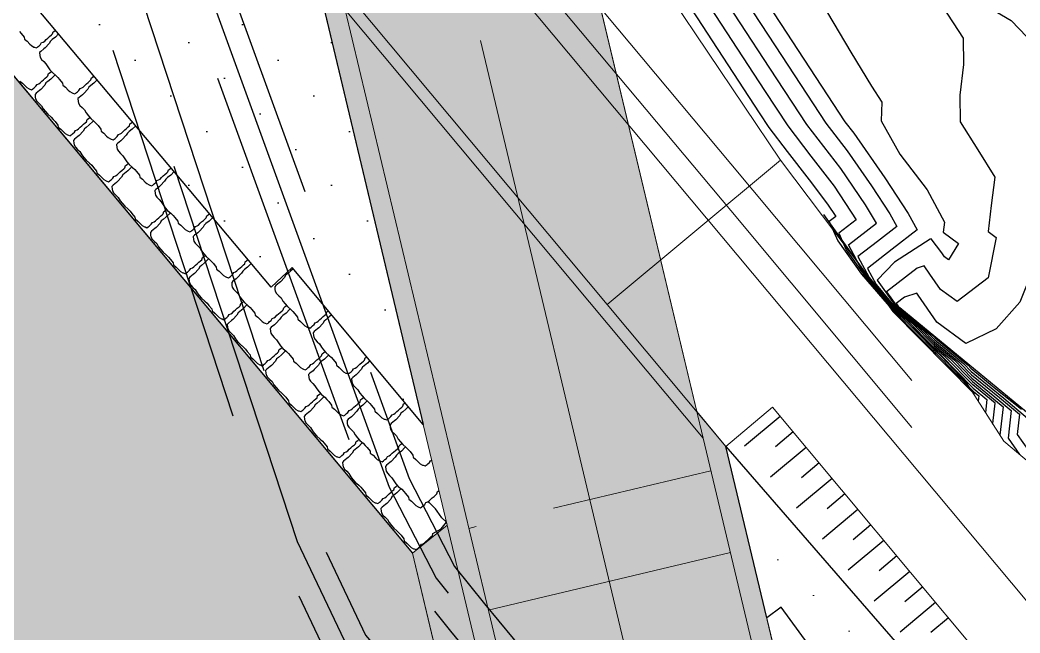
# Model space of a CAD drawing. Extents: x -367 to 63045, y 275 to 109039.
# Drawn here: x 62264.05 to 62288.81, y 108392.58 to 108407.77 of the extents above; entities that cross this region are included whole.
import ezdxf

# ---------------------------------------------------------------- set-up
doc = ezdxf.new("R2010")
doc.units = 0
doc.header["$LTSCALE"] = 25.401856
doc.header["$MEASUREMENT"] = 0
for name, pattern in [('ACAD_ISO04W100', [30, 24, -3, 0, -3]), ('DOT', [0.55, 0.3, -0.25]), ('NASCOSTA', [9.525, 6.35, -3.175]), ('TRATTEGGIATA', [19.05, 12.7, -6.35]), ('TRATTEGGIATA2', [0.375, 0.25, -0.125]), ('TRATTOPUNTO2', [12.7, 6.35, -3.175, 0, -3.175])]:
    doc.linetypes.add(name, pattern=pattern)
for name, color, linetype in [('colore lago', 131, 'Continuous'), ('Conduite 1000', 170, 'Continuous'), ('curve livello 5m', 7, 'Continuous'), ('Limite fiume', 6, 'Continuous'), ('LIN010CO', 2, 'Continuous'), ('LIN010TR', 2, 'NASCOSTA'), ('LIN018CO', 6, 'Continuous'), ('LIN018TR', 6, 'NASCOSTA'), ('LIN025CO', 7, 'Continuous'), ('LINCOLO-ROSSO-025', 10, 'Continuous'), ('pendenze', 2, 'Continuous'), ('Per+Mod Surf', 7, 'Continuous'), ('sezioni', 7, 'Continuous'), ('TalusHautBas', 7, 'Continuous'), ('TRATTCOLO-30', 253, 'Continuous'), ('TRATTCOLO-32', 255, 'Continuous')]:
    doc.layers.add(name, color=color, linetype=linetype)
doc.layers.add('Colori bordi', color=5, linetype='Continuous', plot=False)
doc.layers.add('no_plot', color=5, linetype='Continuous', plot=False)
pattern_1 = [(314.9999663, (170922.6624, 46313.891), (1.325825475, 0.441940959), [0, -1.25])]

# ---------------------------------------------------------------- blocks, each defined once
blk = doc.blocks.new('CONTORNO')
at = {"layer": 'Colori bordi', "lineweight": 0, "ltscale": 2, "flags": 128}
for points in [[(-22.578, 81.44), (16.586, -82.868), (15.866, -82.007), (19.27, -96.287), (18.407, -96.98), (19.153, -100.108)], [(28.44, -103.877), (26.165, -94.334), (26.165, -94.334), (25.446, -93.474), (-6.877, 42.135)]]:
    blk.add_lwpolyline(points, dxfattribs=at)

msp = doc.modelspace()

# ---------------------------------------------------------------- hatches: boundary and pattern name
at = {"layer": 'colore lago', "linetype": 'Continuous', "lineweight": 0}
msp.add_hatch(color=256, dxfattribs=at).paths.add_polyline_path([(62336.92323, 108293.04813), (62333.90524, 108303.27811), (62333.50124, 108310.92212), (62334.36424, 108318.97013), (62332.61625, 108325.87713), (62326.06826, 108334.70213), (62319.40526, 108340.13313), (62316.61826, 108344.33414), (62312.52126, 108349.63313), (62306.31327, 108355.78014), (62304.17027, 108355.55414), (62302.59827, 108357.25814), (62302.86027, 108361.51714), (62293.86072, 108373.91181), (62285.29071, 108385.71488), (62282.40962, 108385.02816), (62274.51151, 108391.43158), (62273.76615, 108394.55875), (62260.40498, 108410.55144), (62260.52889, 108410.65209), (62260.3153, 108410.90117), (62255.5903, 108416.41117), (62250.33131, 108421.94018), (62241.24231, 108431.17917), (62234.98331, 108437.62619), (62227.60532, 108445.26418), (62220.97633, 108452.32219), (62211.76733, 108462.6542), (62208.62233, 108466.7012), (62197.58734, 108482.1832), (62191.89137, 108491.3199), (62191.43882, 108491.03891), (62186.59769, 108488.03303), (62181.27969, 108484.73108), (62168.59034, 108476.85222), (62174.6282, 108467.19098), (62189.12332, 108443.99721), (62186.69934, 108442.47111), (62188.56332, 108439.28421), (62189.55032, 108437.2682), (62191.19031, 108432.91621), (62192.78731, 108428.64721), (62194.52631, 108424.4992), (62197.2043, 108419.1592), (62200.2003, 108414.07821), (62204.1643, 108407.81121), (62206.6852, 108403.75234), (62207.99329, 108401.6462), (62212.81229, 108394.01118), (62216.40901, 108388.33722), (62217.92529, 108388.60119), (62221.00729, 108386.75419), (62224.21728, 108383.37418), (62224.25628, 108374.64619), (62231.54027, 108364.01618), (62237.33527, 108356.54217), (62246.91026, 108344.37718), (62258.01525, 108328.60216), (62257.89824, 108328.25189), (62266.16024, 108316.11416), (62275.87224, 108302.28214), (62285.89723, 108284.80716), (62293.80836, 108270.24562), (62344.47634, 108270.24559), (62342.63322, 108276.55612), (62338.51123, 108287.84912)])
at = {"layer": 'LIN010CO', "linetype": 'Continuous', "lineweight": 0}
h = msp.add_hatch(dxfattribs=at)
h.set_pattern_fill('DOTS', color=256, scale=20, angle=-45.000034, style=0)
h.set_pattern_definition(pattern_1)
h.paths.add_polyline_path([(62293.8866, 108373.87615), (62294.74989, 108374.50297), (62294.36226, 108375.0659), (62294.97124, 108375.52722), (62287.60552, 108385.68906), (62288.17528, 108386.18233), (62282.90207, 108393.29149), (62282.52255, 108393.0156), (62281.52408, 108397.20465), (62296.55122, 108379.88712), (62296.74527, 108380.04923), (62302.195, 108373.52616), (62302.38904, 108373.68828), (62305.512, 108369.95025), (62305.07168, 108369.58238), (62313.72335, 108361.01655), (62312.72414, 108360.17064), (62313.20972, 108359.60155), (62302.86027, 108361.51714)])
at = {"layer": 'LINCOLO-ROSSO-025', "linetype": 'Continuous', "lineweight": 0}
h = msp.add_hatch(color=256, dxfattribs=at)
h.dxf.hatch_style = 1
h.paths.add_polyline_path([(62281.52404, 108397.20468), (62280.80485, 108398.06552), (62280.65178, 108398.70771), (62277.65571, 108397.99359), (62280.34758, 108386.69997), (62282.40959, 108385.02818), (62285.29068, 108385.7149), (62283.79853, 108387.66216)])
h.paths.add_polyline_path([(62277.65571, 108397.99359), (62274.17327, 108397.16354), (62274.62875, 108395.2526), (62273.76611, 108394.55877), (62274.51148, 108391.43161), (62280.34758, 108386.69997)])
at = {"layer": 'pendenze', "linetype": 'Continuous'}
h = msp.add_hatch(dxfattribs=at)
h.set_pattern_fill('DOTS', color=256, scale=20, angle=-45.000034, style=0)
h.set_pattern_definition(pattern_1)
h.paths.add_polyline_path([(62270.78439, 108401.63765), (62270.26899, 108401.14956), (62261.49092, 108411.60914), (62262.1863, 108412.20116), (62260.11025, 108414.83676), (62259.37445, 108414.21034), (62258.6523, 108414.91516), (62263.17076, 108418.7048), (62269.83927, 108411.11031), (62271.22529, 108409.53183), (62274.03399, 108397.74803)])
at = {"layer": 'TRATTCOLO-30', "linetype": 'Continuous', "lineweight": 0}
h = msp.add_hatch(color=256, dxfattribs=at)
h.dxf.hatch_style = 1
h.paths.add_polyline_path([(62267.86669, 108439.06309), (62264.87062, 108438.34897), (62271.94444, 108408.67102), (62271.22525, 108409.53186), (62274.17327, 108397.16354), (62277.65571, 108397.99359)])
h.paths.add_polyline_path([(62270.86276, 108439.77721), (62267.86669, 108439.06309), (62277.65571, 108397.99359), (62280.65178, 108398.70771)])

# ---------------------------------------------------------------- linework, layer by layer
at = {"layer": 'Colori bordi', "linetype": 'Continuous', "lineweight": 0, "flags": 128}
msp.add_lwpolyline([(62274.51151, 108391.43158), (62273.76615, 108394.55875), (62260.40498, 108410.55144), (62260.52889, 108410.65209), (62260.3153, 108410.90117), (62255.5903, 108416.41117), (62250.33131, 108421.94018), (62241.24231, 108431.17917), (62234.98331, 108437.62619), (62227.60532, 108445.26418), (62220.97633, 108452.32219), (62211.76733, 108462.6542), (62208.62233, 108466.7012), (62197.58734, 108482.1832)], dxfattribs=at)
at = {"layer": 'Conduite 1000', "linetype": 'TRATTEGGIATA2', "ltscale": 1.5, "flags": 128}
for points, elevation in [([(62251.95946, 108435.53684), (62257.4907, 108429.58396), (62263.07437, 108424.05841), (62264.02223, 108422.78383), (62264.81419, 108421.02543), (62266.05072, 108417.42945), (62273.68149, 108396.40989), (62274.80459, 108394.23107), (62275.54754, 108393.3015), (62285.15483, 108381.73258), (62287.02351, 108379.45941), (62288.3225, 108377.94112), (62288.51647, 108377.71842), (62290.86799, 108375.02093), (62291.05237, 108374.80341), (62292.10461, 108373.56749), (62292.17715, 108373.4816), (62295.67762, 108369.23307), (62299.92524, 108364.06733), (62304.18014, 108358.89406), (62309.20658, 108352.82374), (62314.23312, 108346.7533), (62319.36916, 108340.58435), (62324.5069, 108334.41528), (62329.22024, 108328.76836), (62333.93474, 108323.12195), (62354.72119, 108298.35522), (62356.13646, 108296.63077), (62357.41948, 108295.16879), (62358.1715, 108294.23255), (62359.12181, 108293.10567), (62359.46553, 108292.72139), (62364.09006, 108286.93347), (62371.40697, 108278.241), (62371.76234, 108277.14286), (62370.74431, 108276.81342), (62370.45345, 108277.71223), (62363.26266, 108286.25487), (62358.64817, 108292.03023), (62358.31389, 108292.40394), (62357.34529, 108293.55252), (62356.59987, 108294.48054), (62355.32057, 108295.93828), (62353.89782, 108297.67185), (62333.11428, 108322.43512), (62328.39878, 108328.08271), (62323.68507, 108333.73008), (62318.54685, 108339.89972), (62313.40989, 108346.06977), (62308.38244, 108352.14133), (62303.35487, 108358.21301), (62299.09877, 108363.38775), (62294.85182, 108368.55267), (62291.35549, 108372.79617), (62291.28851, 108372.87547), (62290.2369, 108374.11066), (62290.05656, 108374.32342), (62287.70961, 108377.01565), (62287.51254, 108377.24192), (62286.20363, 108378.7718), (62284.32996, 108381.05104), (62274.71796, 108392.62562), (62273.90228, 108393.64619), (62272.69906, 108395.98046), (62265.04183, 108417.07289), (62263.81836, 108420.63092), (62263.09432, 108422.23852), (62262.26413, 108423.35486), (62256.72212, 108428.83919), (62251.1756, 108434.80851)], 279.04002), ([(62252.41321, 108431.84472), (62254.14115, 108430.06182), (62258.02784, 108426.06464), (62261.92291, 108422.06028), (62262.7758, 108420.95461), (62263.27823, 108419.7726), (62264.06082, 108417.4834), (62264.96708, 108414.69504), (62265.87182, 108411.91133), (62271.4111, 108395.0468), (62272.60671, 108392.52841), (62273.16639, 108391.87993), (62283.44518, 108379.71143), (62284.98426, 108377.84661), (62285.99854, 108376.72741), (62287.47736, 108375.21273), (62288.9777, 108373.67422), (62289.15044, 108373.48544), (62290.34883, 108372.2227), (62292.05886, 108370.14168), (62293.77573, 108368.05304), (62298.89739, 108361.89308), (62304.02188, 108355.73194), (62307.20367, 108351.89342), (62314.27247, 108343.36907), (62319.39961, 108337.2491), (62323.03994, 108332.90385), (62324.53695, 108331.11621), (62324.65013, 108330.97909), (62325.7453, 108329.67485), (62334.25039, 108319.52437), (62334.42615, 108319.3151), (62350.21247, 108300.51809), (62352.17408, 108298.15808), (62354.56962, 108295.25147), (62355.40394, 108294.28255), (62356.42608, 108293.00175), (62357.81361, 108291.33771), (62361.63176, 108286.69279), (62365.61676, 108281.91706), (62369.66666, 108277.06356), (62370.1606, 108275.60771), (62369.14733, 108275.26393), (62368.71742, 108276.53105), (62364.79521, 108281.23153), (62360.80768, 108286.01029), (62356.98941, 108290.65536), (62355.59692, 108292.32534), (62354.58008, 108293.5995), (62353.75126, 108294.56203), (62351.34979, 108297.47584), (62349.39134, 108299.83204), (62333.60679, 108318.62695), (62333.43063, 108318.83669), (62324.92551, 108328.98721), (62323.82779, 108330.29449), (62323.71416, 108330.43217), (62322.21974, 108332.21671), (62318.57941, 108336.56196), (62313.45054, 108342.68399), (62306.37988, 108351.21058), (62303.19867, 108355.04841), (62298.07463, 108361.209), (62292.95105, 108367.37127), (62291.23217, 108369.46236), (62289.5464, 108371.51386), (62288.36762, 108372.75592), (62288.19978, 108372.93934), (62286.71174, 108374.46524), (62285.21904, 108375.99415), (62284.17478, 108377.14643), (62282.62383, 108379.02563), (62272.35264, 108391.18512), (62271.70215, 108391.93883), (62270.41558, 108394.64883), (62264.85473, 108411.57901), (62263.94947, 108414.36431), (62263.04573, 108417.14495), (62262.27832, 108419.38975), (62261.84475, 108420.40974), (62261.11315, 108421.35819), (62257.26071, 108425.31871), (62253.3734, 108429.31652), (62251.64486, 108431.10005)], 277.83343)]:
    msp.add_lwpolyline(points, close=True, dxfattribs=dict(at, elevation=elevation))
at = {"layer": 'Conduite 1000', "linetype": 'TRATTOPUNTO2', "ltscale": 0.1, "flags": 128}
for points, elevation in [([(62251.56753, 108435.17267), (62257.10641, 108429.21158), (62262.66925, 108423.70664), (62263.55828, 108422.51117), (62264.31628, 108420.82817), (62265.54628, 108417.25117), (62273.19028, 108396.19517), (62274.35343, 108393.93863), (62275.13275, 108392.96356), (62284.7424, 108381.39181), (62286.61357, 108379.1156), (62287.91752, 108377.59152), (62288.11304, 108377.36704), (62290.46228, 108374.67217), (62290.64464, 108374.45703), (62291.69656, 108373.22148), (62291.76632, 108373.13888), (62295.26472, 108368.89287), (62299.512, 108363.72754), (62303.7675, 108358.55354), (62308.79451, 108352.48254), (62313.82151, 108346.41154), (62318.95801, 108340.24203), (62324.09598, 108334.07268), (62328.80951, 108328.42553), (62333.52451, 108322.77853), (62354.30951, 108298.01353), (62355.72851, 108296.28453), (62357.00968, 108294.82467), (62357.7584, 108293.89253), (62358.71785, 108292.7548), (62359.05685, 108292.37581), (62363.67636, 108286.59417), (62370.93021, 108277.97661), (62371.25333, 108276.97814)], 279.04002), ([(62252.02903, 108431.47238), (62253.75728, 108429.68917), (62257.64428, 108425.69167), (62261.51803, 108421.70923), (62262.31028, 108420.68217), (62262.77828, 108419.58117), (62263.55328, 108417.31417), (62264.45828, 108414.52967), (62265.36328, 108411.74517), (62270.91334, 108394.84782), (62272.15443, 108392.23362), (62272.75952, 108391.53252), (62283.03451, 108379.36853), (62284.57952, 108377.49652), (62285.60879, 108376.36078), (62287.09455, 108374.83898), (62288.58874, 108373.30678), (62288.75903, 108373.12068), (62289.94762, 108371.86828), (62291.64552, 108369.80202), (62293.36339, 108367.71216), (62298.48601, 108361.55104), (62303.61028, 108355.39017), (62306.79178, 108351.552), (62313.86151, 108343.02653), (62318.98951, 108336.90553), (62322.62984, 108332.56028), (62324.12555, 108330.77419), (62324.23896, 108330.63679), (62325.3354, 108329.33103), (62333.84051, 108319.18053), (62334.01647, 108318.97103), (62349.80191, 108300.17506), (62351.76193, 108297.81696), (62354.16044, 108294.90675), (62354.99201, 108293.94103), (62356.0115, 108292.66354), (62357.40151, 108290.99654), (62361.21972, 108286.35154), (62365.20599, 108281.5743), (62369.19204, 108276.7973), (62369.65397, 108275.43582)], 277.83343)]:
    msp.add_lwpolyline(points, dxfattribs=dict(at, elevation=elevation))
at = {"layer": 'curve livello 5m', "color": 2, "flags": 128}
msp.add_lwpolyline([(62281.83127, 108408.52875), (62282.74596, 108407.12558), (62284.00174, 108405.21118), (62284.52998, 108404.52201), (62285.12806, 108403.65913), (62285.58325, 108402.96617), (62285.75901, 108402.65101), (62285.75901, 108402.65101), (62285.27576, 108402.27687), (62284.79571, 108401.90393), (62284.79571, 108401.90393), (62285.075, 108401.39134), (62285.73658, 108400.58451), (62285.73658, 108400.58451), (62286.12771, 108400.26156), (62286.68168, 108399.70109), (62287.06952, 108399.37998), (62287.62793, 108398.81508), (62288.38919, 108398.18311), (62288.30985, 108397.48419)], dxfattribs=at)
at = {"layer": 'Limite fiume', "color": 2, "linetype": 'Continuous'}
msp.add_line((62260.40498, 108410.55144), (62273.76615, 108394.55875), dxfattribs=at)
at = {"layer": 'Limite fiume', "color": 2, "linetype": 'Continuous', "flags": 128}
for points in [[(62270.78439, 108401.63765), (62270.26899, 108401.14956), (62261.49092, 108411.60914), (62262.1863, 108412.20116), (62260.11025, 108414.83676), (62259.37445, 108414.21034), (62258.6523, 108414.91516), (62263.17076, 108418.7048), (62269.83927, 108411.11031), (62271.22529, 108409.53183), (62274.03399, 108397.74803)], [(62293.86072, 108373.91181), (62294.6545, 108374.50032), (62294.25922, 108375.08283), (62294.83802, 108375.52213), (62287.449, 108385.72845), (62288.0425, 108386.16136), (62282.89542, 108393.22148), (62282.53665, 108392.95645), (62281.52408, 108397.20465), (62296.55122, 108379.88712), (62296.74527, 108380.04923), (62302.195, 108373.52616), (62302.38904, 108373.68828), (62305.512, 108369.95025), (62305.07168, 108369.58238), (62313.6709, 108360.97278), (62312.72414, 108360.17064), (62313.20972, 108359.60155), (62302.86027, 108361.51714)]]:
    msp.add_lwpolyline(points, close=True, dxfattribs=at)
at = {"layer": 'LIN010CO', "linetype": 'Continuous', "lineweight": 0}
for p, q in [((62277.25758, 108395.67371), (62281.15363, 108396.60235)), ((62275.16149, 108395.17411), (62275.34336, 108395.21746)), ((62281.63599, 108394.57864), (62275.64385, 108393.1504))]:
    msp.add_line(p, q, dxfattribs=at)
at = {"layer": 'LIN010TR', "lineweight": 0, "ltscale": 0.1, "flags": 128}
for points in [[(62275.79135, 108411.21357), (62281.64521, 108404.20678), (62312.53164, 108367.23715)], [(62275.79135, 108410.0505), (62281.64521, 108403.04371), (62312.53164, 108366.07408)]]:
    msp.add_lwpolyline(points, dxfattribs=at)
at = {"layer": 'LIN010TR', "linetype": 'TRATTOPUNTO2', "lineweight": 0, "ltscale": 5, "flags": 128}
msp.add_lwpolyline([(62275.44721, 108407.25939), (62280.90985, 108384.34108)], dxfattribs=at)
at = {"layer": 'LIN018CO', "color": 2}
for p, q in [((62282.87111, 108397.94524), (62281.99047, 108397.20951)), ((62283.19169, 108397.56153), (62282.75311, 108397.19512)), ((62283.51226, 108397.17782), (62282.63162, 108396.44209)), ((62283.83283, 108396.79411), (62283.39425, 108396.4277)), ((62284.1534, 108396.4104), (62283.27276, 108395.67467)), ((62284.47397, 108396.02669), (62284.0354, 108395.66028)), ((62284.79455, 108395.64298), (62283.91391, 108394.90725)), ((62285.11512, 108395.25927), (62284.67654, 108394.89286)), ((62285.43569, 108394.87556), (62284.55505, 108394.13983)), ((62285.75626, 108394.49185), (62285.31769, 108394.12544)), ((62286.07684, 108394.10814), (62285.1962, 108393.37241)), ((62286.39741, 108393.72443), (62285.95883, 108393.35802)), ((62286.71798, 108393.34072), (62285.83734, 108392.60499)), ((62287.03855, 108392.95701), (62286.59998, 108392.5906))]:
    msp.add_line(p, q, dxfattribs=at)
at = {"layer": 'LIN018TR', "linetype": 'ACAD_ISO04W100', "lineweight": 0, "ltscale": 0.1, "flags": 128}
msp.add_lwpolyline([(62275.79135, 108409.14888), (62312.53164, 108365.17246)], dxfattribs=at)
at = {"layer": 'LIN025CO', "linetype": 'TRATTEGGIATA', "lineweight": 0, "ltscale": 2}
msp.add_line((62234.65089, 108591.70293), (62280.96093, 108397.4108), dxfattribs=at)
at = {"layer": 'LIN025CO', "linetype": 'Continuous', "lineweight": 0}
for p, q in [((62271.22528, 108409.53184), (62275.55613, 108391.36192)), ((62271.22529, 108409.53183), (62281.52408, 108397.20465)), ((62272.10052, 108408.0163), (62276.0425, 108391.47785)), ((62272.10052, 108408.0163), (62280.96094, 108397.41079)), ((62280.96094, 108397.41079), (62283.59968, 108386.34003)), ((62281.52403, 108397.20484), (62284.08605, 108386.45596)), ((62273.76615, 108394.55875), (62274.51151, 108391.43158))]:
    msp.add_line(p, q, dxfattribs=at)
at = {"layer": 'LIN025CO', "color": 2, "linetype": 'Continuous'}
msp.add_line((62283.94528, 108402.94817), (62285.65865, 108400.54473), dxfattribs=at)
at = {"layer": 'no_plot', "flags": 128}
for points in [[(62283.64711, 108412.55976), (62283.75147, 108412.49784), (62284.49264, 108412.11868), (62285.10408, 108411.76049), (62285.4246, 108411.46043), (62285.93292, 108411.31177), (62286.24043, 108410.82898), (62286.59675, 108410.03036), (62286.65044, 108409.8087), (62287.07088, 108409.04831), (62287.54885, 108408.38897), (62287.94096, 108408.02849), (62288.11226, 108408.03638), (62288.58764, 108407.75478), (62288.97586, 108407.34832)], [(62279.77491, 108409.4176), (62282.34865, 108405.46938), (62282.58761, 108405.1051), (62283.04082, 108404.5058), (62283.58745, 108403.80857), (62284.04178, 108403.20792), (62284.24462, 108402.89912), (62284.08564, 108402.77583), (62284.29856, 108402.29603), (62284.88603, 108401.47219), (62285.67181, 108400.55145), (62285.73791, 108400.49688), (62286.20064, 108400.02878), (62286.66448, 108399.55944), (62286.73038, 108399.50488), (62287.19326, 108399.03666), (62287.65724, 108398.56722), (62287.78728, 108398.45927), (62287.77317, 108398.3226)], [(62280.46036, 108409.12132), (62282.48109, 108406.02145), (62283.05898, 108405.14046), (62283.63126, 108404.3938), (62284.20452, 108403.64595), (62284.74942, 108402.81642), (62284.32233, 108402.48519), (62284.50637, 108402.07047), (62285.01418, 108401.35835), (62285.6934, 108400.56247), (62285.86784, 108400.41844), (62286.26855, 108400.01309), (62286.67022, 108399.60666), (62286.84343, 108399.46325), (62287.24497, 108399.05708), (62287.64747, 108398.64984), (62287.98792, 108398.36721), (62287.95412, 108398.03992)], [(62288.13489, 108397.75752), (62288.13618, 108397.76805), (62288.18855, 108398.27516), (62288.18855, 108398.27516), (62287.6377, 108398.73246), (62286.95647, 108399.42162), (62286.67595, 108399.65388), (62285.99777, 108400.34), (62285.71499, 108400.57349), (62284.90217, 108401.56479), (62284.55902, 108402.19456), (62284.55902, 108402.19456), (62285.25421, 108402.73371), (62284.98217, 108403.1865), (62284.36725, 108404.08398), (62283.94844, 108404.63034), (62283.53036, 108405.17582), (62283.53036, 108405.17582), (62282.61352, 108406.57352), (62281.14581, 108408.82503)], [(62286.66821, 108408.44732), (62287.15637, 108407.69926), (62287.39759, 108407.31653), (62287.41154, 108406.66597), (62287.31469, 108405.89983), (62287.32724, 108405.24518), (62287.76622, 108404.5504), (62288.18712, 108403.87132), (62288.09057, 108403.17035), (62288.01987, 108402.52669), (62288.22102, 108402.37667), (62288.01605, 108401.37649), (62287.25293, 108400.7902), (62286.84228, 108401.09265), (62286.57868, 108401.47241), (62286.43035, 108401.67475), (62286.26403, 108401.62008), (62285.50578, 108401.03203), (62285.80134, 108400.61757), (62286.51751, 108400.02625), (62286.69888, 108399.84275), (62287.40867, 108399.25509), (62287.59861, 108399.06294), (62288.40806, 108398.4), (62288.9911, 108397.90694)], [(62282.51672, 108408.23247), (62282.87839, 108407.67765), (62284.47311, 108405.24654), (62284.69271, 108404.96004), (62285.45725, 108403.85701), (62286.03913, 108402.97118), (62286.2638, 108402.5683), (62285.64606, 108402.09003), (62285.0324, 108401.6133), (62285.24784, 108401.2179), (62285.75816, 108400.59553), (62286.25764, 108400.18312), (62286.68741, 108399.74831), (62287.18257, 108399.33835), (62287.61815, 108398.8977), (62288.18298, 108398.43511), (62288.58983, 108398.09105), (62288.51259, 108397.41069), (62288.79769, 108397.00594)], [(62284.04064, 108407.94036), (62284.62162, 108406.96917), (62285.13083, 108406.12866), (62285.38821, 108405.72955), (62285.37246, 108405.26576), (62285.8332, 108404.44218), (62286.50861, 108403.55929), (62286.94006, 108402.76114), (62286.90867, 108402.50883), (62287.28536, 108402.2279), (62287.03918, 108401.82448), (62286.93475, 108401.90139), (62286.86772, 108401.99796), (62286.6104, 108402.34896), (62286.5792, 108402.33871), (62285.6976, 108401.77017), (62285.26909, 108401.32267), (62285.77975, 108400.60655), (62286.38758, 108400.10468), (62286.69314, 108399.79553), (62287.29562, 108399.29672), (62287.60838, 108398.98032), (62288.29552, 108398.41755), (62288.79046, 108397.999), (62288.734, 108397.50158), (62289.01609, 108397.10109)], [(62289.13919, 108401.62702), (62288.79887, 108400.77941), (62288.21496, 108400.11244), (62287.46668, 108399.75593), (62286.74981, 108400.28392), (62286.28963, 108400.94687), (62286.25029, 108401.00054), (62285.94886, 108400.90146), (62285.74248, 108400.7414), (62285.82292, 108400.62859), (62286.19943, 108400.3148), (62286.64744, 108399.94781), (62286.70461, 108399.88997), (62287.11315, 108399.55173), (62287.52172, 108399.21346), (62287.58884, 108399.14555), (62288.16704, 108398.66432), (62288.8452, 108398.12231)]]:
    msp.add_lwpolyline(points, dxfattribs=at)
at = {"layer": 'pendenze', "linetype": 'Continuous', "flags": 128}
for points in [[(62264.03481, 108407.47987), (62264.07931, 108407.42869), (62264.15068, 108407.33866), (62264.15839, 108407.29005), (62264.22497, 108407.23732), (62264.29052, 108407.16988), (62264.33211, 108407.12999), (62264.38893, 108407.09644), (62264.38893, 108407.09644), (62264.40707, 108407.09147), (62264.4502, 108407.07367), (62264.48117, 108407.09368), (62264.50085, 108407.1108), (62264.52053, 108407.12791), (62264.55596, 108407.15871), (62264.58505, 108407.20474), (62264.62681, 108407.22031), (62264.66172, 108407.24375), (62264.70159, 108407.28533), (62264.74095, 108407.31955), (62264.78425, 108407.35719), (62264.82754, 108407.39484), (62264.8551, 108407.4188), (62264.86998, 108407.47322), (62264.90883, 108407.50008), (62264.9265, 108407.51545)], [(62265.00577, 108407.42099), (62264.92662, 108407.33968), (62264.84841, 108407.27859), (62264.80512, 108407.24095), (62264.77551, 108407.18756), (62264.67557, 108407.07992), (62264.64408, 108407.05255), (62264.56194, 108406.98804), (62264.53388, 108406.95672), (62264.54004, 108406.88604), (62264.54826, 108406.84479), (62264.58146, 108406.7907), (62264.63675, 108406.73507), (62264.69203, 108406.67944), (62264.73841, 108406.60224), (62264.79267, 108406.53189), (62264.85086, 108406.46496), (62264.93455, 108406.39255), (62264.98641, 108406.34085), (62265.03091, 108406.28967), (62265.10228, 108406.19964), (62265.10999, 108406.15103), (62265.17656, 108406.0983), (62265.24212, 108406.03086), (62265.28371, 108405.99098), (62265.34053, 108405.95742), (62265.34053, 108405.95742), (62265.35867, 108405.95245), (62265.4018, 108405.93465), (62265.43277, 108405.95466), (62265.45245, 108405.97178), (62265.47213, 108405.98889), (62265.50756, 108406.01969), (62265.53665, 108406.06572), (62265.57841, 108406.08129), (62265.61332, 108406.10473), (62265.65319, 108406.14631), (62265.69255, 108406.18053), (62265.73585, 108406.21818), (62265.77914, 108406.25582), (62265.8067, 108406.27978), (62265.82158, 108406.3342), (62265.86043, 108406.36106), (62265.88059, 108406.37859)], [(62264.04645, 108406.25417), (62264.11303, 108406.20144), (62264.17858, 108406.134), (62264.22017, 108406.09411), (62264.27699, 108406.06056), (62264.27699, 108406.06056), (62264.29513, 108406.05559), (62264.33826, 108406.03778), (62264.36924, 108406.0578), (62264.38892, 108406.07491), (62264.4086, 108406.09202), (62264.44402, 108406.12282), (62264.47311, 108406.16886), (62264.51487, 108406.18442), (62264.54978, 108406.20787), (62264.58965, 108406.24945), (62264.62901, 108406.28367), (62264.67231, 108406.32131), (62264.71561, 108406.35896), (62264.74316, 108406.38291), (62264.75805, 108406.43734), (62264.79689, 108406.4642), (62264.828, 108406.49125)], [(62264.9191, 108406.40592), (62264.9023, 108406.39381), (62264.81468, 108406.3038), (62264.73648, 108406.24271), (62264.69318, 108406.20507), (62264.66358, 108406.15168), (62264.56364, 108406.04404), (62264.53215, 108406.01667), (62264.45, 108405.95216), (62264.42194, 108405.92084), (62264.4281, 108405.85016), (62264.43632, 108405.80891), (62264.46953, 108405.75482), (62264.52481, 108405.69919), (62264.58009, 108405.64356), (62264.62647, 108405.56636), (62264.68073, 108405.49601), (62264.73892, 108405.42908), (62264.82262, 108405.35667), (62264.87447, 108405.30497), (62264.91897, 108405.25379), (62264.99035, 108405.16376), (62264.99805, 108405.11515), (62265.06463, 108405.06242), (62265.13018, 108404.99498), (62265.17177, 108404.95509), (62265.22859, 108404.92154), (62265.22859, 108404.92154), (62265.24673, 108404.91657), (62265.28986, 108404.89876), (62265.32083, 108404.91878), (62265.34052, 108404.93589), (62265.3602, 108404.95301), (62265.39562, 108404.98381), (62265.42471, 108405.02984), (62265.46647, 108405.04541), (62265.50138, 108405.06885), (62265.54125, 108405.11043), (62265.58061, 108405.14465), (62265.62391, 108405.18229), (62265.66721, 108405.21994), (62265.69476, 108405.24389), (62265.70964, 108405.29832), (62265.74849, 108405.32518), (62265.7796, 108405.35223)], [(62265.95969, 108406.28435), (62265.87822, 108406.20066), (62265.80001, 108406.13958), (62265.75672, 108406.10193), (62265.72711, 108406.04854), (62265.62717, 108405.94091), (62265.59568, 108405.91353), (62265.51354, 108405.84902), (62265.48547, 108405.81771), (62265.49164, 108405.74702), (62265.49986, 108405.70577), (62265.53306, 108405.65168), (62265.58834, 108405.59605), (62265.64363, 108405.54042), (62265.69001, 108405.46322), (62265.74427, 108405.39287), (62265.80246, 108405.32594), (62265.88615, 108405.25353), (62265.93801, 108405.20184), (62265.98251, 108405.15065), (62266.05388, 108405.06062), (62266.06159, 108405.01201), (62266.12816, 108404.95928), (62266.19371, 108404.89184), (62266.2353, 108404.85196), (62266.29212, 108404.8184), (62266.29212, 108404.8184), (62266.31027, 108404.81343), (62266.35339, 108404.79563), (62266.38437, 108404.81565), (62266.40405, 108404.83276), (62266.42373, 108404.84987), (62266.45916, 108404.88067), (62266.48825, 108404.9267), (62266.53, 108404.94227), (62266.56491, 108404.96571), (62266.60479, 108405.00729), (62266.64415, 108405.04151), (62266.68745, 108405.07916), (62266.73074, 108405.1168), (62266.75829, 108405.14076), (62266.77318, 108405.19518), (62266.81203, 108405.22204), (62266.83468, 108405.24174)], [(62265.8707, 108405.2669), (62265.8539, 108405.25479), (62265.76628, 108405.16478), (62265.68808, 108405.10369), (62265.64478, 108405.06605), (62265.61517, 108405.01266), (62265.51523, 108404.90502), (62265.48375, 108404.87765), (62265.4016, 108404.81314), (62265.37354, 108404.78182), (62265.3797, 108404.71114), (62265.38792, 108404.66989), (62265.42112, 108404.6158), (62265.47641, 108404.56017), (62265.53169, 108404.50454), (62265.57807, 108404.42734), (62265.63233, 108404.35699), (62265.69052, 108404.29006), (62265.77421, 108404.21765), (62265.82607, 108404.16595), (62265.87057, 108404.11477), (62265.94194, 108404.02474), (62265.94965, 108403.97613), (62266.01623, 108403.9234), (62266.08178, 108403.85596), (62266.12337, 108403.81607), (62266.18019, 108403.78252), (62266.18019, 108403.78252), (62266.19833, 108403.77755), (62266.24146, 108403.75975), (62266.27243, 108403.77976), (62266.29211, 108403.79687), (62266.31179, 108403.81399), (62266.34722, 108403.84479), (62266.37631, 108403.89082), (62266.41807, 108403.90639), (62266.45298, 108403.92983), (62266.49285, 108403.97141), (62266.53221, 108404.00563), (62266.57551, 108404.04327), (62266.6188, 108404.08092), (62266.64636, 108404.10487), (62266.66124, 108404.1593), (62266.70009, 108404.18616), (62266.7312, 108404.21321)], [(62266.9136, 108405.14771), (62266.82982, 108405.06164), (62266.75161, 108405.00056), (62266.70831, 108404.96291), (62266.67871, 108404.90952), (62266.57877, 108404.80189), (62266.54728, 108404.77451), (62266.46514, 108404.71), (62266.43707, 108404.67869), (62266.44324, 108404.608), (62266.45146, 108404.56675), (62266.48466, 108404.51266), (62266.53994, 108404.45703), (62266.59522, 108404.4014), (62266.64161, 108404.3242), (62266.69586, 108404.25385), (62266.75406, 108404.18692), (62266.83775, 108404.11451), (62266.88961, 108404.06282), (62266.93411, 108404.01163), (62267.00548, 108403.9216), (62267.01318, 108403.87299), (62267.07976, 108403.82027), (62267.14531, 108403.75282), (62267.1869, 108403.71294), (62267.24372, 108403.67938), (62267.24372, 108403.67938), (62267.26187, 108403.67441), (62267.30499, 108403.65661), (62267.33597, 108403.67663), (62267.35565, 108403.69374), (62267.37533, 108403.71085), (62267.41075, 108403.74165), (62267.43984, 108403.78768), (62267.4816, 108403.80325), (62267.51651, 108403.82669), (62267.55639, 108403.86827), (62267.59575, 108403.90249), (62267.63904, 108403.94014), (62267.68234, 108403.97778), (62267.70989, 108404.00174), (62267.72478, 108404.05616), (62267.76363, 108404.08302), (62267.78877, 108404.10489)], [(62266.82229, 108404.12788), (62266.8055, 108404.11577), (62266.71788, 108404.02576), (62266.63967, 108403.96467), (62266.59638, 108403.92703), (62266.56677, 108403.87364), (62266.46683, 108403.766), (62266.43535, 108403.73863), (62266.3532, 108403.67412), (62266.32514, 108403.6428), (62266.3313, 108403.57212), (62266.33952, 108403.53087), (62266.37272, 108403.47678), (62266.42801, 108403.42115), (62266.48329, 108403.36552), (62266.52967, 108403.28832), (62266.58393, 108403.21797), (62266.64212, 108403.15104), (62266.72581, 108403.07863), (62266.77767, 108403.02693), (62266.82217, 108402.97575), (62266.89354, 108402.88572), (62266.90125, 108402.83711), (62266.96782, 108402.78438), (62267.03338, 108402.71694), (62267.07497, 108402.67706), (62267.13179, 108402.6435), (62267.13179, 108402.6435), (62267.14993, 108402.63853), (62267.19306, 108402.62073), (62267.22403, 108402.64074), (62267.24371, 108402.65786), (62267.26339, 108402.67497), (62267.29882, 108402.70577), (62267.32791, 108402.7518), (62267.36967, 108402.76737), (62267.40458, 108402.79081), (62267.44445, 108402.83239), (62267.48381, 108402.86661), (62267.52711, 108402.90426), (62267.5704, 108402.9419), (62267.59796, 108402.96586), (62267.61284, 108403.02028), (62267.65169, 108403.04714), (62267.6828, 108403.07419)], [(62267.86751, 108404.01106), (62267.78142, 108403.92262), (62267.70321, 108403.86154), (62267.65991, 108403.82389), (62267.63031, 108403.7705), (62267.53037, 108403.66287), (62267.49888, 108403.63549), (62267.41674, 108403.57098), (62267.38867, 108403.53967), (62267.39484, 108403.46898), (62267.40305, 108403.42773), (62267.43626, 108403.37365), (62267.49154, 108403.31801), (62267.54682, 108403.26238), (62267.59321, 108403.18518), (62267.64746, 108403.11483), (62267.70566, 108403.0479), (62267.78935, 108402.97549), (62267.84121, 108402.9238), (62267.88571, 108402.87262), (62267.95708, 108402.78258), (62267.96478, 108402.73397), (62268.03136, 108402.68125), (62268.09691, 108402.6138), (62268.1385, 108402.57392), (62268.19532, 108402.54036), (62268.19532, 108402.54036), (62268.21346, 108402.5354), (62268.25659, 108402.51759), (62268.28757, 108402.53761), (62268.30725, 108402.55472), (62268.32693, 108402.57183), (62268.36235, 108402.60263), (62268.39144, 108402.64866), (62268.4332, 108402.66423), (62268.46811, 108402.68767), (62268.50799, 108402.72925), (62268.54735, 108402.76347), (62268.59064, 108402.80112), (62268.63394, 108402.83876), (62268.66149, 108402.86272), (62268.67638, 108402.91714), (62268.71522, 108402.944), (62268.74286, 108402.96803)], [(62267.77389, 108402.98886), (62267.7571, 108402.97675), (62267.66948, 108402.88674), (62267.59127, 108402.82566), (62267.54798, 108402.78801), (62267.51837, 108402.73462), (62267.41843, 108402.62699), (62267.38694, 108402.59961), (62267.3048, 108402.5351), (62267.27673, 108402.50379), (62267.2829, 108402.4331), (62267.29112, 108402.39185), (62267.32432, 108402.33776), (62267.3796, 108402.28213), (62267.43489, 108402.2265), (62267.48127, 108402.1493), (62267.53553, 108402.07895), (62267.59372, 108402.01202), (62267.67741, 108401.93961), (62267.72927, 108401.88792), (62267.77377, 108401.83673), (62267.84514, 108401.7467), (62267.85285, 108401.69809), (62267.91942, 108401.64536), (62267.98497, 108401.57792), (62268.02656, 108401.53804), (62268.08339, 108401.50448), (62268.08339, 108401.50448), (62268.10153, 108401.49951), (62268.14466, 108401.48171), (62268.17563, 108401.50173), (62268.19531, 108401.51884), (62268.21499, 108401.53595), (62268.25042, 108401.56675), (62268.27951, 108401.61278), (62268.32126, 108401.62835), (62268.35618, 108401.65179), (62268.39605, 108401.69337), (62268.43541, 108401.72759), (62268.47871, 108401.76524), (62268.522, 108401.80288), (62268.54955, 108401.82684), (62268.56444, 108401.88126), (62268.60329, 108401.90812), (62268.6344, 108401.93517)], [(62268.82155, 108402.87427), (62268.82063, 108402.87361), (62268.73302, 108402.7836), (62268.65481, 108402.72252), (62268.61151, 108402.68487), (62268.58191, 108402.63148), (62268.48197, 108402.52385), (62268.45048, 108402.49647), (62268.36834, 108402.43196), (62268.34027, 108402.40065), (62268.34644, 108402.32996), (62268.35465, 108402.28871), (62268.38786, 108402.23463), (62268.44314, 108402.17899), (62268.49842, 108402.12336), (62268.54481, 108402.04616), (62268.59906, 108401.97581), (62268.65725, 108401.90888), (62268.74095, 108401.83647), (62268.79281, 108401.78478), (62268.83731, 108401.7336), (62268.90868, 108401.64356), (62268.91638, 108401.59495), (62268.98296, 108401.54223), (62269.04851, 108401.47478), (62269.0901, 108401.4349), (62269.14692, 108401.40134), (62269.14692, 108401.40134), (62269.16506, 108401.39638), (62269.20819, 108401.37857), (62269.23917, 108401.39859), (62269.25885, 108401.4157), (62269.27853, 108401.43281), (62269.31395, 108401.46361), (62269.34304, 108401.50964), (62269.3848, 108401.52521), (62269.41971, 108401.54865), (62269.45958, 108401.59023), (62269.49894, 108401.62445), (62269.54224, 108401.6621), (62269.58554, 108401.69974), (62269.61309, 108401.7237), (62269.62798, 108401.77812), (62269.66682, 108401.80498), (62269.69695, 108401.83118)], [(62268.72549, 108401.84985), (62268.7087, 108401.83773), (62268.62108, 108401.74772), (62268.54287, 108401.68664), (62268.49957, 108401.64899), (62268.46997, 108401.5956), (62268.37003, 108401.48797), (62268.33854, 108401.46059), (62268.2564, 108401.39608), (62268.22833, 108401.36477), (62268.2345, 108401.29408), (62268.24272, 108401.25283), (62268.27592, 108401.19874), (62268.3312, 108401.14311), (62268.38649, 108401.08748), (62268.43287, 108401.01028), (62268.48713, 108400.93993), (62268.54532, 108400.873), (62268.62901, 108400.80059), (62268.68087, 108400.7489), (62268.72537, 108400.69771), (62268.79674, 108400.60768), (62268.80444, 108400.55907), (62268.87102, 108400.50635), (62268.93657, 108400.4389), (62268.97816, 108400.39902), (62269.03498, 108400.36546), (62269.03498, 108400.36546), (62269.05313, 108400.36049), (62269.09625, 108400.34269), (62269.12723, 108400.36271), (62269.14691, 108400.37982), (62269.16659, 108400.39693), (62269.20201, 108400.42773), (62269.23111, 108400.47376), (62269.27286, 108400.48933), (62269.30777, 108400.51277), (62269.34765, 108400.55435), (62269.38701, 108400.58857), (62269.4303, 108400.62622), (62269.4736, 108400.66386), (62269.50115, 108400.68782), (62269.51604, 108400.74224), (62269.55489, 108400.7691), (62269.586, 108400.79615)], [(62269.77583, 108401.73719), (62269.77223, 108401.73459), (62269.68461, 108401.64458), (62269.60641, 108401.5835), (62269.56311, 108401.54585), (62269.53351, 108401.49246), (62269.43357, 108401.38483), (62269.40208, 108401.35745), (62269.31993, 108401.29294), (62269.29187, 108401.26163), (62269.29803, 108401.19094), (62269.30625, 108401.14969), (62269.33946, 108401.09561), (62269.39474, 108401.03997), (62269.45002, 108400.98434), (62269.49641, 108400.90714), (62269.55066, 108400.83679), (62269.60885, 108400.76986), (62269.69255, 108400.69745), (62269.7444, 108400.64576), (62269.7889, 108400.59458), (62269.86028, 108400.50454), (62269.86798, 108400.45593), (62269.93456, 108400.40321), (62270.00011, 108400.33576), (62270.0417, 108400.29588), (62270.09852, 108400.26232), (62270.09852, 108400.26232), (62270.11666, 108400.25736), (62270.15979, 108400.23955), (62270.19077, 108400.25957), (62270.21045, 108400.27668), (62270.23013, 108400.29379), (62270.26555, 108400.32459), (62270.29464, 108400.37062), (62270.3364, 108400.38619), (62270.37131, 108400.40963), (62270.41118, 108400.45121), (62270.45054, 108400.48543), (62270.49384, 108400.52308), (62270.53714, 108400.56072), (62270.56469, 108400.58468), (62270.57957, 108400.6391), (62270.61842, 108400.66596), (62270.64953, 108400.69301)], [(62270.8109, 108401.60591), (62270.74815, 108401.54145), (62270.66994, 108401.48036), (62270.62665, 108401.44272), (62270.59704, 108401.38932), (62270.4971, 108401.28169), (62270.46561, 108401.25431), (62270.38347, 108401.1898), (62270.3554, 108401.15849), (62270.36157, 108401.08781), (62270.36979, 108401.04656), (62270.40299, 108400.99247), (62270.45827, 108400.93684), (62270.51356, 108400.8812), (62270.55994, 108400.80401), (62270.6142, 108400.73366), (62270.67239, 108400.66673), (62270.75608, 108400.59432), (62270.80794, 108400.54262), (62270.85244, 108400.49144), (62270.92381, 108400.4014), (62270.93152, 108400.35279), (62270.99809, 108400.30007), (62271.06364, 108400.23262), (62271.10523, 108400.19274), (62271.16206, 108400.15919), (62271.16206, 108400.15919), (62271.1802, 108400.15422), (62271.22333, 108400.13641), (62271.2543, 108400.15643), (62271.27398, 108400.17354), (62271.29366, 108400.19065), (62271.32909, 108400.22145), (62271.35818, 108400.26749), (62271.39993, 108400.28305), (62271.43485, 108400.30649), (62271.47472, 108400.34807), (62271.51408, 108400.3823), (62271.55738, 108400.41994), (62271.60067, 108400.45759), (62271.62822, 108400.48154), (62271.64311, 108400.53596), (62271.68196, 108400.56283), (62271.68219, 108400.56302)], [(62269.67709, 108400.71083), (62269.6603, 108400.69871), (62269.57268, 108400.6087), (62269.49447, 108400.54762), (62269.45117, 108400.50997), (62269.42157, 108400.45658), (62269.32163, 108400.34895), (62269.29014, 108400.32157), (62269.208, 108400.25706), (62269.17993, 108400.22575), (62269.1861, 108400.15506), (62269.19432, 108400.11381), (62269.22752, 108400.05973), (62269.2828, 108400.00409), (62269.33808, 108399.94846), (62269.38447, 108399.87126), (62269.43872, 108399.80091), (62269.49692, 108399.73398), (62269.58061, 108399.66157), (62269.63247, 108399.60988), (62269.67697, 108399.5587), (62269.74834, 108399.46866), (62269.75604, 108399.42005), (62269.82262, 108399.36733), (62269.88817, 108399.29988), (62269.92976, 108399.26), (62269.98658, 108399.22644), (62269.98658, 108399.22644), (62270.00472, 108399.22148), (62270.04785, 108399.20367), (62270.07883, 108399.22369), (62270.09851, 108399.2408), (62270.11819, 108399.25791), (62270.15361, 108399.28871), (62270.1827, 108399.33474), (62270.22446, 108399.35031), (62270.25937, 108399.37375), (62270.29925, 108399.41533), (62270.33861, 108399.44955), (62270.3819, 108399.4872), (62270.4252, 108399.52484), (62270.45275, 108399.5488), (62270.46764, 108399.60322), (62270.50649, 108399.63008), (62270.5376, 108399.65713)], [(62270.74063, 108400.60769), (62270.72383, 108400.59557), (62270.63621, 108400.50556), (62270.55801, 108400.44448), (62270.51471, 108400.40683), (62270.4851, 108400.35344), (62270.38517, 108400.24581), (62270.35368, 108400.21843), (62270.27153, 108400.15392), (62270.24347, 108400.12261), (62270.24963, 108400.05192), (62270.25785, 108400.01068), (62270.29106, 108399.95659), (62270.34634, 108399.90095), (62270.40162, 108399.84532), (62270.448, 108399.76813), (62270.50226, 108399.69777), (62270.56045, 108399.63084), (62270.64414, 108399.55843), (62270.696, 108399.50674), (62270.7405, 108399.45556), (62270.81187, 108399.36552), (62270.81958, 108399.31691), (62270.88616, 108399.26419), (62270.95171, 108399.19674), (62270.9933, 108399.15686), (62271.05012, 108399.1233), (62271.05012, 108399.1233), (62271.06826, 108399.11834), (62271.11139, 108399.10053), (62271.14236, 108399.12055), (62271.16204, 108399.13766), (62271.18172, 108399.15477), (62271.21715, 108399.18557), (62271.24624, 108399.2316), (62271.288, 108399.24717), (62271.32291, 108399.27061), (62271.36278, 108399.31219), (62271.40214, 108399.34641), (62271.44544, 108399.38406), (62271.48874, 108399.4217), (62271.51629, 108399.44566), (62271.53117, 108399.50008), (62271.57002, 108399.52694), (62271.60113, 108399.55399)], [(62271.7625, 108400.46689), (62271.69975, 108400.40243), (62271.62154, 108400.34134), (62271.57824, 108400.3037), (62271.54864, 108400.2503), (62271.4487, 108400.14267), (62271.41721, 108400.11529), (62271.33507, 108400.05079), (62271.307, 108400.01947), (62271.31317, 108399.94879), (62271.32139, 108399.90754), (62271.35459, 108399.85345), (62271.40987, 108399.79782), (62271.46516, 108399.74218), (62271.51154, 108399.66499), (62271.5658, 108399.59464), (62271.62399, 108399.52771), (62271.70768, 108399.4553), (62271.75954, 108399.4036), (62271.80404, 108399.35242), (62271.87541, 108399.26238), (62271.88311, 108399.21378), (62271.94969, 108399.16105), (62272.01524, 108399.09361), (62272.05683, 108399.05372), (62272.11365, 108399.02017), (62272.11365, 108399.02017), (62272.1318, 108399.0152), (62272.17492, 108398.99739), (62272.2059, 108399.01741), (62272.22558, 108399.03452), (62272.24526, 108399.05163), (62272.28068, 108399.08243), (62272.30978, 108399.12847), (62272.35153, 108399.14403), (62272.38644, 108399.16747), (62272.42632, 108399.20905), (62272.46568, 108399.24328), (62272.50897, 108399.28092), (62272.55227, 108399.31857), (62272.57982, 108399.34252), (62272.59471, 108399.39694), (62272.63356, 108399.42381), (62272.63379, 108399.42401)], [(62270.62869, 108399.57181), (62270.61189, 108399.55969), (62270.52428, 108399.46968), (62270.44607, 108399.4086), (62270.40277, 108399.37095), (62270.37317, 108399.31756), (62270.27323, 108399.20993), (62270.24174, 108399.18255), (62270.1596, 108399.11804), (62270.13153, 108399.08673), (62270.1377, 108399.01604), (62270.14591, 108398.97479), (62270.17912, 108398.92071), (62270.2344, 108398.86507), (62270.28968, 108398.80944), (62270.33607, 108398.73224), (62270.39032, 108398.66189), (62270.44851, 108398.59496), (62270.53221, 108398.52255), (62270.58407, 108398.47086), (62270.62857, 108398.41968), (62270.69994, 108398.32964), (62270.70764, 108398.28103), (62270.77422, 108398.22831), (62270.83977, 108398.16086), (62270.88136, 108398.12098), (62270.93818, 108398.08742), (62270.93818, 108398.08742), (62270.95632, 108398.08246), (62270.99945, 108398.06465), (62271.03043, 108398.08467), (62271.05011, 108398.10178), (62271.06979, 108398.11889), (62271.10521, 108398.14969), (62271.1343, 108398.19572), (62271.17606, 108398.21129), (62271.21097, 108398.23473), (62271.25084, 108398.27631), (62271.29021, 108398.31053), (62271.3335, 108398.34818), (62271.3768, 108398.38582), (62271.40435, 108398.40978), (62271.41924, 108398.4642), (62271.45808, 108398.49106), (62271.48919, 108398.51811)], [(62271.69222, 108399.46867), (62271.67543, 108399.45655), (62271.58781, 108399.36654), (62271.5096, 108399.30546), (62271.46631, 108399.26781), (62271.4367, 108399.21442), (62271.33676, 108399.10679), (62271.30528, 108399.07941), (62271.22313, 108399.0149), (62271.19507, 108398.98359), (62271.20123, 108398.9129), (62271.20945, 108398.87166), (62271.24265, 108398.81757), (62271.29794, 108398.76193), (62271.35322, 108398.7063), (62271.3996, 108398.62911), (62271.45386, 108398.55875), (62271.51205, 108398.49183), (62271.59574, 108398.41941), (62271.6476, 108398.36772), (62271.6921, 108398.31654), (62271.76347, 108398.2265), (62271.77118, 108398.17789), (62271.83776, 108398.12517), (62271.90331, 108398.05772), (62271.9449, 108398.01784), (62272.00172, 108397.98428), (62272.00172, 108397.98428), (62272.01986, 108397.97932), (62272.06299, 108397.96151), (62272.09396, 108397.98153), (62272.11364, 108397.99864), (62272.13332, 108398.01575), (62272.16875, 108398.04655), (62272.19784, 108398.09258), (62272.2396, 108398.10815), (62272.27451, 108398.13159), (62272.31438, 108398.17317), (62272.35374, 108398.2074), (62272.39704, 108398.24504), (62272.44033, 108398.28268), (62272.46789, 108398.30664), (62272.48277, 108398.36106), (62272.52162, 108398.38792), (62272.55273, 108398.41497)], [(62272.7141, 108399.32787), (62272.65135, 108399.26341), (62272.57314, 108399.20232), (62272.52984, 108399.16468), (62272.50024, 108399.11128), (62272.4003, 108399.00365), (62272.36881, 108398.97627), (62272.28667, 108398.91177), (62272.2586, 108398.88045), (62272.26477, 108398.80977), (62272.27299, 108398.76852), (62272.30619, 108398.71443), (62272.36147, 108398.6588), (62272.41675, 108398.60316), (62272.46314, 108398.52597), (62272.51739, 108398.45562), (62272.57559, 108398.38869), (62272.65928, 108398.31628), (62272.71114, 108398.26458), (62272.75564, 108398.2134), (62272.82701, 108398.12336), (62272.83471, 108398.07476), (62272.90129, 108398.02203), (62272.96684, 108397.95459), (62273.00843, 108397.9147), (62273.06525, 108397.88115), (62273.06525, 108397.88115), (62273.08339, 108397.87618), (62273.12652, 108397.85837), (62273.1575, 108397.87839), (62273.17718, 108397.8955), (62273.19686, 108397.91261), (62273.23228, 108397.94341), (62273.26137, 108397.98945), (62273.30313, 108398.00501), (62273.33804, 108398.02845), (62273.37792, 108398.07004), (62273.41728, 108398.10426), (62273.46057, 108398.1419), (62273.50387, 108398.17955), (62273.53142, 108398.2035), (62273.54631, 108398.25792), (62273.58516, 108398.28479), (62273.58538, 108398.28499)], [(62271.58029, 108398.43279), (62271.56349, 108398.42067), (62271.47587, 108398.33066), (62271.39767, 108398.26958), (62271.35437, 108398.23193), (62271.32477, 108398.17854), (62271.22483, 108398.07091), (62271.19334, 108398.04353), (62271.1112, 108397.97902), (62271.08313, 108397.94771), (62271.0893, 108397.87702), (62271.09751, 108397.83577), (62271.13072, 108397.78169), (62271.186, 108397.72605), (62271.24128, 108397.67042), (62271.28767, 108397.59322), (62271.34192, 108397.52287), (62271.40011, 108397.45594), (62271.48381, 108397.38353), (62271.53567, 108397.33184), (62271.58017, 108397.28066), (62271.65154, 108397.19062), (62271.65924, 108397.14201), (62271.72582, 108397.08929), (62271.79137, 108397.02184), (62271.83296, 108396.98196), (62271.88978, 108396.9484), (62271.88978, 108396.9484), (62271.90792, 108396.94344), (62271.95105, 108396.92563), (62271.98203, 108396.94565), (62272.00171, 108396.96276), (62272.02139, 108396.97987), (62272.05681, 108397.01067), (62272.0859, 108397.0567), (62272.12766, 108397.07227), (62272.16257, 108397.09571), (62272.20244, 108397.13729), (62272.2418, 108397.17151), (62272.2851, 108397.20916), (62272.3284, 108397.2468), (62272.35595, 108397.27076), (62272.37083, 108397.32518), (62272.40968, 108397.35204), (62272.44079, 108397.37909)], [(62272.64382, 108398.32965), (62272.62703, 108398.31753), (62272.53941, 108398.22753), (62272.4612, 108398.16644), (62272.41791, 108398.1288), (62272.3883, 108398.0754), (62272.28836, 108397.96777), (62272.25687, 108397.94039), (62272.17473, 108397.87588), (62272.14667, 108397.84457), (62272.15283, 108397.77388), (62272.16105, 108397.73264), (62272.19425, 108397.67855), (62272.24954, 108397.62292), (62272.30482, 108397.56728), (62272.3512, 108397.49009), (62272.40546, 108397.41974), (62272.46365, 108397.35281), (62272.54734, 108397.2804), (62272.5992, 108397.2287), (62272.6437, 108397.17752), (62272.71507, 108397.08748), (62272.72278, 108397.03887), (62272.78935, 108396.98615), (62272.85491, 108396.9187), (62272.8965, 108396.87882), (62272.95332, 108396.84526), (62272.95332, 108396.84526), (62272.97146, 108396.8403), (62273.01459, 108396.82249), (62273.04556, 108396.84251), (62273.06524, 108396.85962), (62273.08492, 108396.87673), (62273.12035, 108396.90753), (62273.14944, 108396.95357), (62273.19119, 108396.96913), (62273.22611, 108396.99257), (62273.26598, 108397.03415), (62273.30534, 108397.06838), (62273.34864, 108397.10602), (62273.39193, 108397.14366), (62273.41948, 108397.16762), (62273.43437, 108397.22204), (62273.47322, 108397.24891), (62273.50433, 108397.27596)], [(62273.6657, 108398.18885), (62273.60295, 108398.12439), (62273.52474, 108398.0633), (62273.48144, 108398.02566), (62273.45184, 108397.97227), (62273.3519, 108397.86463), (62273.32041, 108397.83725), (62273.23827, 108397.77275), (62273.2102, 108397.74143), (62273.21637, 108397.67075), (62273.22458, 108397.6295), (62273.25779, 108397.57541), (62273.31307, 108397.51978), (62273.36835, 108397.46414), (62273.41474, 108397.38695), (62273.46899, 108397.3166), (62273.52718, 108397.24967), (62273.61088, 108397.17726), (62273.66274, 108397.12556), (62273.70724, 108397.07438), (62273.77861, 108396.98434), (62273.78631, 108396.93574), (62273.85289, 108396.88301), (62273.91844, 108396.81557), (62273.96003, 108396.77568), (62274.01685, 108396.74213), (62274.01685, 108396.74213), (62274.03499, 108396.73716), (62274.07812, 108396.71935), (62274.1091, 108396.73937), (62274.12878, 108396.75648), (62274.14846, 108396.77359), (62274.18388, 108396.80439), (62274.21297, 108396.85043), (62274.24508, 108396.8624)], [(62272.53189, 108397.29377), (62272.51509, 108397.28165), (62272.42747, 108397.19164), (62272.34927, 108397.13056), (62272.30597, 108397.09291), (62272.27637, 108397.03952), (62272.17643, 108396.93189), (62272.14494, 108396.90451), (62272.06279, 108396.84), (62272.03473, 108396.80869), (62272.04089, 108396.738), (62272.04911, 108396.69676), (62272.08232, 108396.64267), (62272.1376, 108396.58703), (62272.19288, 108396.5314), (62272.23926, 108396.45421), (62272.29352, 108396.38385), (62272.35171, 108396.31692), (62272.4354, 108396.24451), (62272.48726, 108396.19282), (62272.53176, 108396.14164), (62272.60314, 108396.0516), (62272.61084, 108396.00299), (62272.67742, 108395.95027), (62272.74297, 108395.88282), (62272.78456, 108395.84294), (62272.84138, 108395.80938), (62272.84138, 108395.80938), (62272.85952, 108395.80442), (62272.90265, 108395.78661), (62272.93362, 108395.80663), (62272.9533, 108395.82374), (62272.97298, 108395.84085), (62273.00841, 108395.87165), (62273.0375, 108395.91768), (62273.07926, 108395.93325), (62273.11417, 108395.95669), (62273.15404, 108395.99827), (62273.1934, 108396.03249), (62273.2367, 108396.07014), (62273.28, 108396.10778), (62273.30755, 108396.13174), (62273.32243, 108396.18616), (62273.36128, 108396.21302), (62273.39239, 108396.24007)], [(62273.59542, 108397.19063), (62273.57863, 108397.17851), (62273.49101, 108397.08851), (62273.4128, 108397.02742), (62273.36951, 108396.98978), (62273.3399, 108396.93638), (62273.23996, 108396.82875), (62273.20847, 108396.80137), (62273.12633, 108396.73687), (62273.09826, 108396.70555), (62273.10443, 108396.63487), (62273.11265, 108396.59362), (62273.14585, 108396.53953), (62273.20113, 108396.4839), (62273.25642, 108396.42826), (62273.3028, 108396.35107), (62273.35706, 108396.28072), (62273.41525, 108396.21379), (62273.49894, 108396.14138), (62273.5508, 108396.08968), (62273.5953, 108396.0385), (62273.66667, 108395.94846), (62273.67438, 108395.89986), (62273.74095, 108395.84713), (62273.8065, 108395.77969), (62273.84809, 108395.7398), (62273.90491, 108395.70625), (62273.90491, 108395.70625), (62273.92306, 108395.70128), (62273.96618, 108395.68347), (62273.99716, 108395.70349), (62274.01684, 108395.7206), (62274.03652, 108395.73771), (62274.07194, 108395.76851), (62274.10104, 108395.81455), (62274.14279, 108395.83011), (62274.1777, 108395.85355), (62274.21758, 108395.89513), (62274.25694, 108395.92936), (62274.30023, 108395.967), (62274.34353, 108396.00465), (62274.37108, 108396.0286), (62274.38597, 108396.08302), (62274.42449, 108396.10966)], [(62273.48349, 108396.15475), (62273.46669, 108396.14263), (62273.37907, 108396.05262), (62273.30086, 108395.99154), (62273.25757, 108395.95389), (62273.22796, 108395.9005), (62273.12802, 108395.79287), (62273.09654, 108395.76549), (62273.01439, 108395.70098), (62272.98633, 108395.66967), (62272.99249, 108395.59898), (62273.00071, 108395.55774), (62273.03391, 108395.50365), (62273.0892, 108395.44801), (62273.14448, 108395.39238), (62273.19086, 108395.31519), (62273.24512, 108395.24483), (62273.30331, 108395.17791), (62273.387, 108395.10549), (62273.43886, 108395.0538), (62273.48336, 108395.00262), (62273.55473, 108394.91258), (62273.56244, 108394.86397), (62273.62902, 108394.81125), (62273.69457, 108394.7438), (62273.73616, 108394.70392), (62273.79298, 108394.67036), (62273.79298, 108394.67036), (62273.81112, 108394.6654), (62273.85425, 108394.64759), (62273.88522, 108394.66761), (62273.9049, 108394.68472), (62273.92458, 108394.70183), (62273.96001, 108394.73263), (62273.9891, 108394.77866), (62274.03086, 108394.79423), (62274.06577, 108394.81767), (62274.10564, 108394.85925), (62274.145, 108394.89348), (62274.1883, 108394.93112), (62274.23159, 108394.96876), (62274.25915, 108394.99272), (62274.27403, 108395.04714), (62274.47541, 108395.16383), (62274.61115, 108395.32654)], [(62274.61115, 108395.32654), (62274.49588, 108395.43852), (62274.37492, 108395.60047), (62274.33801, 108395.65378), (62274.23755, 108395.75423), (62274.1904, 108395.80959), (62274.16106, 108395.84238)]]:
    msp.add_lwpolyline(points, dxfattribs=at)
at = {"layer": 'Per+Mod Surf', "color": 2, "linetype": 'Continuous'}
for p, q in [((62283.94528, 108402.94817), (62285.65865, 108400.54473)), ((62285.65865, 108400.54473), (62287.66328, 108398.51616)), ((62287.66328, 108398.51616), (62287.66111, 108398.49767))]:
    msp.add_line(p, q, dxfattribs=at)
at = {"layer": 'sezioni', "linetype": 'Continuous', "lineweight": 0}
for p, q in [((62282.87632, 108404.29671), (62279.29509, 108409.62499)), ((62282.87632, 108404.29671), (62278.59046, 108400.71606)), ((62281.52408, 108397.20465), (62282.68178, 108398.17186)), ((62282.68178, 108398.17186), (62313.72335, 108361.01655))]:
    msp.add_line(p, q, dxfattribs=at)
at = {"layer": 'sezioni', "linetype": 'Continuous', "lineweight": 0, "flags": 128}
msp.add_lwpolyline([(62312.53164, 108367.90645), (62312.04801, 108368.45246), (62311.39254, 108370.0607), (62311.27327, 108370.835), (62310.11152, 108372.59223), (62308.8605, 108373.96235), (62307.57968, 108375.48137), (62306.45546, 108377.08558), (62305.04972, 108379.18962), (62303.44847, 108381.07542), (62302.48768, 108382.3919), (62301.2067, 108383.74401), (62298.89383, 108386.19916), (62297.79076, 108387.37336), (62297.00789, 108388.51193), (62296.5096, 108389.72159), (62296.07274, 108390.56344), (62293.47513, 108393.47925), (62291.10095, 108395.10089), (62289.45056, 108396.46184), (62288.40821, 108397.33053), (62287.48154, 108398.77819), (62285.30988, 108401.06563), (62282.87632, 108404.29671)], dxfattribs=at)
at = {"layer": 'TalusHautBas', "color": 2, "linetype": 'DOT'}
msp.add_line((62283.94528, 108402.94817), (62285.65865, 108400.54473), dxfattribs=at)
at = {"layer": 'TalusHautBas', "color": 2, "linetype": 'Continuous'}
msp.add_line((62289.33599, 108397.7487), (62285.831, 108400.63271), dxfattribs=at)

# ---------------------------------------------------------------- block references
at = {"layer": 'TRATTCOLO-32', "linetype": 'Continuous', "lineweight": 0, "rotation": 359.9999663132272}
msp.add_blockref('CONTORNO', (62255.35888, 108491.53914), dxfattribs=at)

doc.saveas('drawing.dxf')
